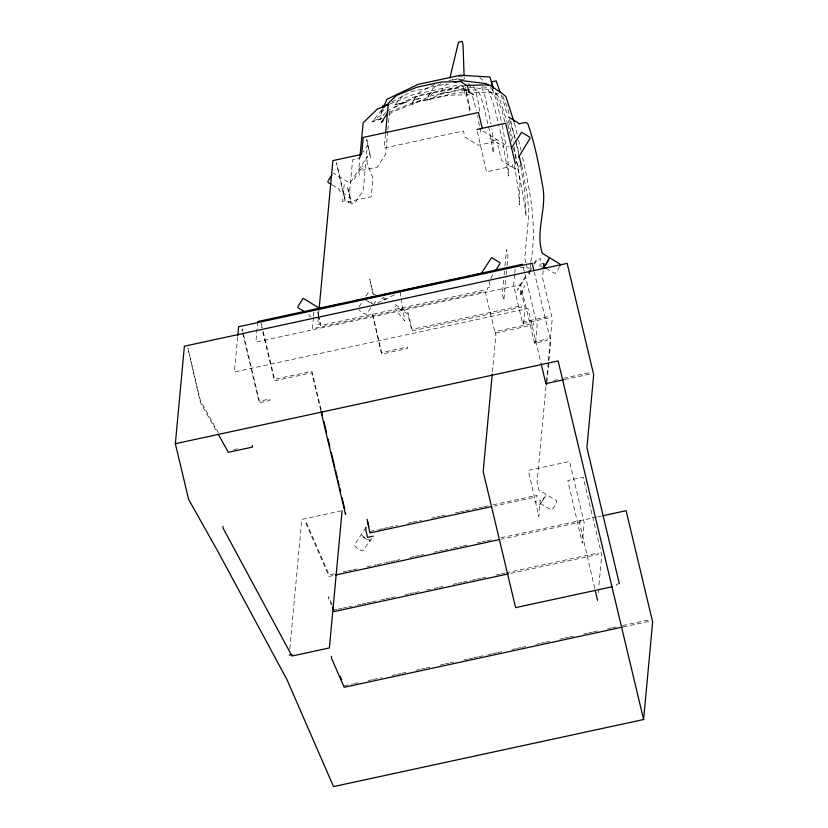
<?xml version="1.0" encoding="UTF-8"?>
<svg xmlns="http://www.w3.org/2000/svg" width="828" height="828" viewBox="0 0 828 828"><rect width="100%" height="100%" fill="white"/><g stroke="black" fill="none" stroke-linecap="round" stroke-linejoin="round"><path stroke-width="0.62" stroke-dasharray="4.14 3.1" d="M237.677 336.799L234.417 371.989L527.974 308.482L540.808 362.322M242.014 330.455L242.159 328.913L259.402 401.249L269.949 398.972L269.814 400.514L259.257 402.791L242.604 332.949M257.787 321.523L255.873 342.078L520.657 284.801L534.588 343.237L547.06 340.536L547.205 338.994L534.733 341.695L535.395 344.479L537.165 325.456L523.161 266.74M309.123 314.516L309.01 315.799L310.914 316.969M313.419 317.393L312.363 328.778L485.167 291.404L495.113 333.135L533.48 324.835L533.615 323.293L495.258 331.593L495.92 334.377L492.236 374.142M313.533 316.12L313.884 312.332L314.661 315.561M318.966 310.51L317.662 324.597L320.539 323.976L318.821 316.741M289.841 648.697L301.837 519.384L340.867 510.948M344.179 184.458L342.606 201.421L345.483 200.8L336.416 162.774L345.338 202.342L371.234 196.743L372.952 178.237L367.021 162.661L367.642 155.974L349.933 183.216L333.239 173.031M360.076 155.685L358.793 169.595L362.861 168.715M359.58 175.07L359.725 173.528M385.475 134.001L384.171 148.057L463.442 130.917L464.912 137.096L478.284 145.262L492.857 142.106M387.773 131.238L385.641 154.246L377.278 167.111L362.716 170.257M387.897 129.965L389.791 109.524M480.344 132.066L480.664 128.713M492.784 274.792L489.886 280.361M512.532 164.668L512.387 166.211L486.491 171.81L477.125 130.389M503.662 280.081L502.358 294.137L503.828 300.316L506.084 276.034M504.128 274.968L504.49 271.129M504.956 266.016L506.498 249.404L507.978 255.593L507.026 265.819M506.198 274.761L506.912 267.092M514.643 274.461L513.619 285.567L522.685 323.593L548.581 317.983L548.716 316.441L522.82 322.051L523.493 324.824L525.066 307.861L520.636 289.314L520.015 296L524.797 285.412M514.757 273.23L515.326 267.061M530.665 263.056L529.496 275.693L528.554 271.76L531.203 267.692M530.779 261.793C537.517 225.92 529.796 189.933 522.023 154.919M543.199 270.601L542.526 277.794L552.255 318.604L548.343 360.884M545.962 386.5L537.051 482.589L538.79 489.876L556.737 500.826L556.623 502.12L553.891 507.409L551.407 510.141L540.125 503.269L542.619 500.536L545.352 495.237L545.228 496.521L540.011 504.552L534.588 501.24L540.342 499.998L538.821 516.444L528.347 470.387L569.592 461.465L584.185 522.685L582.281 543.24L567.822 480.488L583.171 477.166L601.749 555.081L598.716 587.745M546.439 381.377L548.219 362.167M546.925 382.277L550.744 341.157L534.267 272.05M580.645 520.522L580.5 522.064L500.899 539.287M598.251 592.776L598.603 589.008M381.646 110.259L380.083 119.48L372.093 121.851L382.981 108.385M383.022 108.323L380.601 113.943L384.337 109.099M559.593 266.575L557.41 270.818L554.926 273.54L547.743 269.172M360.397 156.295L359 158.448L352.604 159.825L348.598 203.005L351.476 202.384L347.719 186.621L347.574 188.163L351.341 203.926L354.85 203.171L363.213 190.305L367.363 145.583L363.181 152.01M354.094 179.314L362.943 165.693M358.979 306.846L361.784 302.53M365.997 296.051L369.505 290.659M370.727 307.799L366.504 314.298L362.209 313.046L358.969 309.972M373.428 304.745L376.823 299.539M525.428 276.573L517.49 288.786L517.345 290.328L525.283 278.115M533.843 263.625L536.492 259.557L540.56 258.678L540.415 260.22L536.347 261.099L534.37 264.142M529.071 272.288L531.721 268.22M365.986 527.26L354.757 544.524L354.643 545.807L358.69 549.637L362.985 550.899L370.033 540.063L365.738 538.8L361.691 534.971L361.567 536.254L369.909 541.346L371.948 538.221M385.962 112.215L380.083 119.48L382.112 118.394L376.14 119.687L372.093 121.851L379.079 116.334L383.768 114.44M403.029 95.468L394.935 104.783L394.697 107.35L420.396 94.992L463.028 85.77M389.377 114.699L391.81 112.339L417.519 101.958L448.735 95.21L473.533 94.661M440.889 83.556L432.785 88.596L428.004 96.948L427.683 100.302L439.254 94.516L459.612 90.107L469.352 90.925M391.892 101.999L411.619 91.473L446.727 83.876M386.697 111.304L412.996 97.269L463.152 86.422M434.369 84.622L419.703 91.96L412.675 101.264L412.385 104.349L431.429 95.727L460.089 89.527L478.274 90.097L482.952 103.324L489.493 130.752L493.322 153.17L492.908 136.123L491.739 128.826M377.558 303.089L394.449 294.768M390.247 103.862L412.541 94.858L455.265 85.615L462.811 85.45M389.636 112.07L414.269 102.123L456.994 92.881L467.054 92.653M448.445 84.145L444.626 85.305L440.734 91.867L440.517 94.175L446.085 90.707L459.343 87.84L464.487 88.989L465.926 91.815L469.952 111.935L470.169 109.627L465.439 87.043M448.755 80.616L457.18 78.795L460.616 79.56M452.202 80.13L456.994 79.095L464.384 79.705M498.818 93.15L495.237 93.926L501.944 110.217L504.914 122.699M492.991 140.563L497.069 139.684L498.001 143.617M521.402 165.631L518.525 166.252L518.38 167.794L514.871 168.55L501.489 160.394L497.856 145.159M375.55 294.364L373.511 294.809L369.754 279.036L373.086 295.141M543.861 263.407L538.107 264.649L543.53 267.951M233.558 449.656L238.599 448.569M553.59 380.435L557.368 379.617M563.671 378.251L590.147 372.528L590.002 374.07L563.526 379.793M370.002 531.4L377.537 529.775M378.789 529.506L382.557 528.688M383.809 528.419L387.587 527.602M388.839 527.332L397.626 525.428M407.676 523.255L411.444 522.437M412.706 522.168L421.493 520.263M431.543 518.09L435.311 517.272M436.563 517.003L440.33 516.186M441.593 515.916L445.361 515.099M455.41 512.925L459.178 512.118M460.43 511.839L464.197 511.031M465.45 510.752L478.015 508.04M479.267 507.771L483.034 506.953M484.297 506.684L488.065 505.867M493.084 504.78L537.041 495.268L536.906 496.81L494.202 506.053M334.253 573.814L329.192 574.911L305.925 521.423L305.78 522.965L329.047 576.454L334.108 575.356M343.092 571.91L346.88 571.082M348.143 570.813L351.941 569.995M353.204 569.716L356.992 568.898M367.104 566.714L375.943 564.799M377.206 564.53L384.792 562.885M386.055 562.616L389.843 561.788M391.106 561.519L394.904 560.701M396.167 560.421L399.955 559.604M410.067 557.42L413.855 556.602M415.118 556.323L418.906 555.505M420.169 555.236L423.967 554.408M434.069 552.224L437.857 551.407M439.13 551.137L442.918 550.309M444.181 550.04L451.757 548.395M453.019 548.126L461.869 546.211M463.131 545.942L466.92 545.124M477.031 542.93L480.82 542.112M482.082 541.843L485.881 541.015M487.143 540.746L492.194 539.649M501.043 537.745L596.429 517.117M597.671 516.848L601.376 516.051M334.409 609.977L336.934 609.429M338.197 609.16L341.985 608.342M343.247 608.062L347.036 607.245M348.298 606.976L355.864 605.34M357.127 605.061L360.915 604.243M362.178 603.974L365.966 603.157M367.228 602.877L371.016 602.059M372.279 601.79L379.845 600.145M381.108 599.876L384.896 599.058M386.159 598.779L389.947 597.961M391.209 597.692L394.997 596.874M405.089 594.69L408.877 593.873M410.139 593.593L413.928 592.776M415.19 592.506L418.978 591.689M426.555 590.043L432.858 588.677M434.12 588.408L437.909 587.59M439.171 587.321L442.959 586.493M453.051 584.309L456.839 583.492M458.101 583.222L461.889 582.405M463.152 582.125L470.728 580.49M471.991 580.221L475.779 579.403M477.042 579.124L480.82 578.306M482.082 578.037L485.87 577.22M495.972 575.025L499.76 574.208M501.023 573.939L504.801 573.121M506.063 572.841L598.209 552.918L598.064 554.46L509.706 573.566M619.344 583.699L616.467 584.32L616.322 585.862L613.807 586.4M344.324 685.76L353.132 683.856M354.394 683.586L358.172 682.769M368.253 680.585L372.031 679.767M373.283 679.498L382.101 677.594M392.182 675.41L395.96 674.592M397.212 674.323L401 673.506M402.253 673.226L406.03 672.408M416.111 670.235L419.889 669.417M421.141 669.148L424.93 668.331M426.182 668.051L429.96 667.233M440.041 665.06L443.818 664.242M445.081 663.963L448.859 663.156M450.111 662.876L453.889 662.058M463.97 659.885L467.748 659.067M469.01 658.788L472.788 657.97M474.04 657.701L477.818 656.883M479.081 656.614L486.636 654.979M487.899 654.71L491.677 653.892M492.939 653.613L496.717 652.795M497.97 652.526L501.747 651.708M511.828 649.525L515.606 648.707M516.869 648.438L520.646 647.62M521.899 647.351L525.676 646.533M535.757 644.35L539.535 643.532M540.798 643.263L544.576 642.445M545.828 642.176L549.606 641.358M559.687 639.175L563.464 638.357M564.727 638.088L568.505 637.27M569.757 637.001L573.545 636.183M583.616 634L587.394 633.182M588.656 632.913L592.434 632.095M593.697 631.826L597.474 631.008M607.545 628.825L611.323 628.007M612.585 627.738L616.363 626.92M622.656 625.554L649.111 619.83L648.966 621.373L622.511 627.096M474.599 92.488L490.942 92.136L497.162 94.796L499.274 97.963L507.45 123.32M458.277 76.714L464.58 76.911M482.3 86.971L487.444 87.292L494.616 107.764L498.818 125.38M520.305 267.434L531.504 268.282M469.341 87.168L487.878 89.414L493.209 95.003L497.162 94.796L490.052 87.344M372.476 303.151L369.257 302.199L366.825 299.902M467.282 90.904L462.065 87.768L467.064 91.059M482.9 131.041L509.044 146.991M489.71 138.266L503.879 146.908M332.007 184.841L339.18 189.219L339.056 190.502L345.742 194.58M382.878 297.149L388.166 300.378M395.287 304.725L407.987 312.477L412.023 329.389L521.516 305.708L521.381 307.25L411.878 330.931L407.842 314.019L395.142 306.267M381.677 298.049L386.966 301.278M365.086 299.653L372.383 304.114M479.681 77.377L484.121 81.454M398.03 312.829L404.757 320.933L401.094 298.277M218.54 433.003L200.459 400.845L187.935 348.34L200.314 402.387L217.143 432.33M468.607 83.286L470.873 87.675M473.647 86.381L475.375 89.776L478.398 102.455L479.743 112.37M331.987 604.409L328.592 596.605L328.447 598.147L331.355 604.833M502.648 96.12L507.916 108.934L509.696 116.417M481.575 87.271L484.949 95.955L490.963 123.962M472.622 96.327L476.348 110.631M492.225 88.648L496.376 100.416L502.027 124.107M501.106 94.982L504.811 105.56L507.212 115.62M509.386 119.48L515.482 139.063M514.436 123.103L517.355 135.337M518.525 140.232L520.853 150.023M515.782 140.315L518.783 152.89M510.886 121.405L515.057 138.887M516.248 143.875L519.218 156.357M508.402 120.66L513.339 142.033M507.833 124.531L511.921 141.66M513.381 147.777L517.469 164.907L524.776 204.93L526.132 216.294L524.641 190.916L520.843 166.242M502.327 125.359L507.688 155.767L508.609 176.074L502.71 141.723L499.118 126.632M525.894 262.755L524.776 258.067L528.926 213.345L527.446 196.07L522.075 166.728M526.173 263.925L527.571 269.793M579.114 520.864L594.866 589.039M477.508 115.506L478.087 117.938M462.987 86.019L464.694 93.191L464.436 85.584M489.017 281.147L490.466 287.223L487.589 287.844L487.444 289.386L320.395 325.518L317.662 311.918L318.532 315.54M321.171 410.098L311.908 371.254L274.596 379.327L262.507 328.623M320.726 410.388L311.763 372.797L274.451 380.87L262.072 328.933M262.207 327.391L261.327 323.676L261.772 327.691M514.198 147.042L520.005 180.918L519.415 204.899L518.67 192.21L514.499 165.062M400.079 291.984L400.887 297.024M478.656 121.468L479.971 129.706M464.125 76.714L464.218 79.25M366.763 139.59L370.654 158.044L366.763 139.59M372.61 314.557L381.532 354.125L407.428 348.516L407.562 346.973L381.677 352.583L372.61 314.557M429.628 93.398L428.004 96.948L433.717 92.519L429.628 93.398M414.849 99.35L412.675 101.264L421.131 97.983L414.849 99.35M397.813 104.007L394.935 104.783L406.672 102.082L397.813 104.007"/><path stroke-width="1.24" d="M602.618 515.782L626.113 510.7L652.65 621.994L643.604 719.522L333.518 786.6L286.974 679.633L217.94 551.541L188.629 499.387L175.35 443.715L184.396 346.187L567.149 263.387L593.686 374.691L586.907 447.679L619.344 583.699M237.802 335.547L238.609 326.749L532.166 263.252L533.967 270.787M223.094 526.38L222.949 527.922L291.984 656.014L329.389 647.92L342.119 510.669M252.468 445.567L252.333 447.11L228.373 452.295L218.395 434.545M319.204 307.944L332.877 160.611L361.65 154.391L363.223 137.427L478.48 112.494L482.31 128.568M360.076 155.685L363.13 122.813L377.34 109.068L389.077 104.328M331.521 656.345L331.376 657.887L344.179 687.302L622.511 627.096M345.659 512.832L345.514 514.374L321.026 411.64M385.589 132.728L388.322 103.334L396.467 95.458L416.639 87.313L441.138 82.013L460.596 81.589L467.582 86.195L469.062 92.374M365.986 527.26L365.748 529.827L367.549 537.382L373.304 536.13M367.125 519.342L369.857 532.942L491.687 506.591M492.236 374.142L483.19 471.629L515.616 607.638L612.544 586.679M543.416 268.2L543.861 263.407M560.142 265.519L560.256 264.236L542.299 253.285C534.95 231.209 547.443 208.087 542.516 185.544C538.883 164.596 534.816 143.617 527.736 123.527L525.407 122.451L519.011 123.827M449.925 77.977L458.464 42.197L462.169 41.4L463.038 45.022L464.084 75.441M382.339 107.806L383.033 105.353M383.509 107.195L386.904 99.329L417.881 84.446L460.513 75.224L489.938 77.045L493.384 88.348M331.935 175.039L328.023 181.053L327.909 182.346L330.983 184.22M387.701 112.732L381.429 122.378L382.991 120.867M511.228 148.326L521.661 132.273L530.013 137.365L529.889 138.649L518.545 157.206M481.171 273.623L491.604 257.57L499.957 262.662L499.833 263.956L495.61 270.456M543.53 267.951L548.747 259.93L548.871 258.647L546.138 263.946L543.644 266.668L546.718 268.541M383.757 107.423L385.31 105.498L388.601 103.748M454.251 82.251L461.776 80.626L486.502 83.618L488.272 85.481M491.107 81.972L496.158 80.885L500.278 92.632M476.907 129.458L505.68 123.237L515.409 164.047M257.787 321.523L522.561 264.246M341.302 303.876L319.877 308.513L303.193 298.328L297.976 306.36L297.852 307.643L305.025 312.021M355.16 300.885L360.201 299.788M362.726 299.25L379.1 295.699M381.625 295.161L440.848 282.348M447.151 280.982L452.191 279.895M454.707 279.346L459.747 278.26M466.05 276.894L471.091 275.807M473.616 275.258L479.909 273.902M175.35 443.715L558.103 360.925L643.604 719.522M563.526 379.793L545.88 383.612L541.108 363.575M335.371 575.087L499.636 539.556M508.444 573.845L334.264 611.519L332.328 607.059M289.251 655.093L292.129 654.472M465.326 85.398L489.213 84.87L501.406 92.902L505.877 96.534L514.053 121.892M468.317 91.535L473.533 94.661M508.599 117.048L519.218 123.6M340.225 676.352L341.757 679.881M491.48 83.048L493.353 88.399M519.073 155.85L521.402 165.631M546.242 383.002L546.687 384.854M595.166 590.292L597.547 600.31M367.694 521.754L368.843 526.577M321.461 411.35L322.361 415.107M323.851 421.369L326.542 432.651M328.033 438.912L329.834 446.427M331.324 452.688L334.905 467.727M335.506 470.232L337.296 477.746M337.896 480.261L339.087 485.27M339.687 487.775L340.587 491.532M342.078 497.794L344.769 509.075"/></g></svg>
